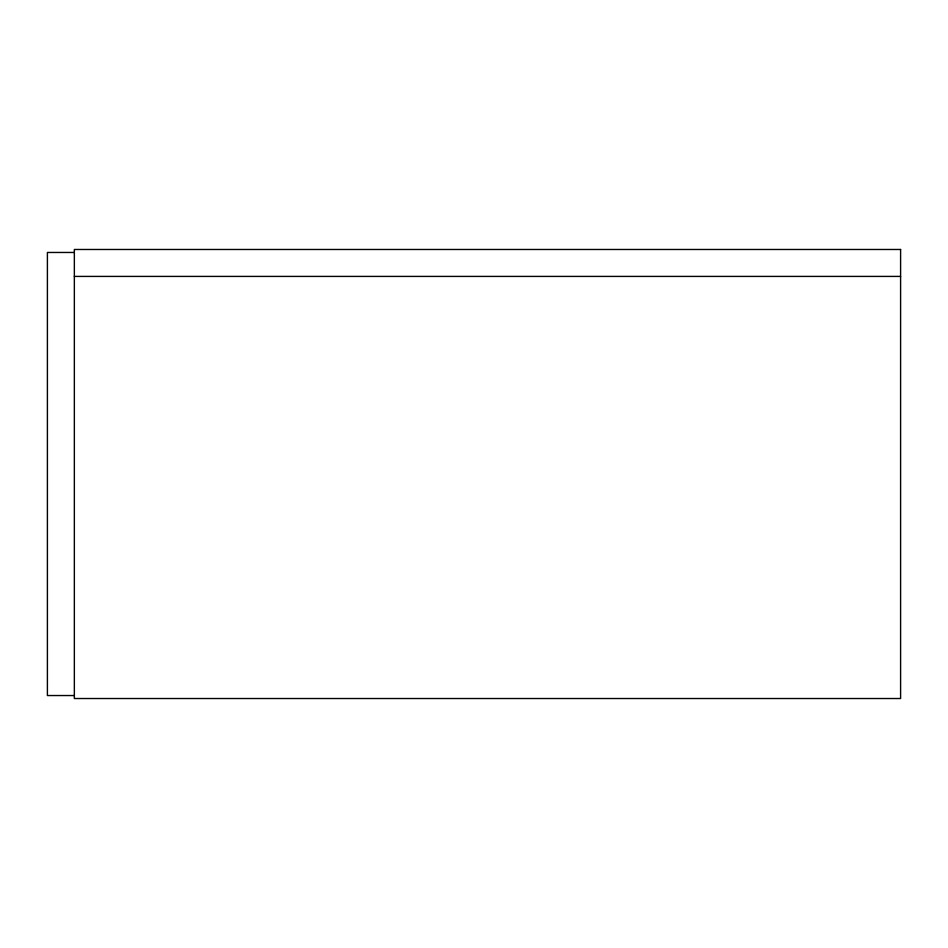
<?xml version="1.0" encoding="UTF-8"?>
<svg xmlns="http://www.w3.org/2000/svg" width="948" height="948" viewBox="0 0 948 948"><rect width="100%" height="100%" fill="white"/><g stroke="black" fill="none" stroke-linecap="round" stroke-linejoin="round"><path stroke-width="1.42" d="M74.347 252.464L47.4 252.464L47.4 695.536L74.347 695.536M74.347 276.413L900.6 276.413M900.6 249.478L74.347 249.478L74.347 698.522L900.6 698.522L900.6 249.478"/></g></svg>
